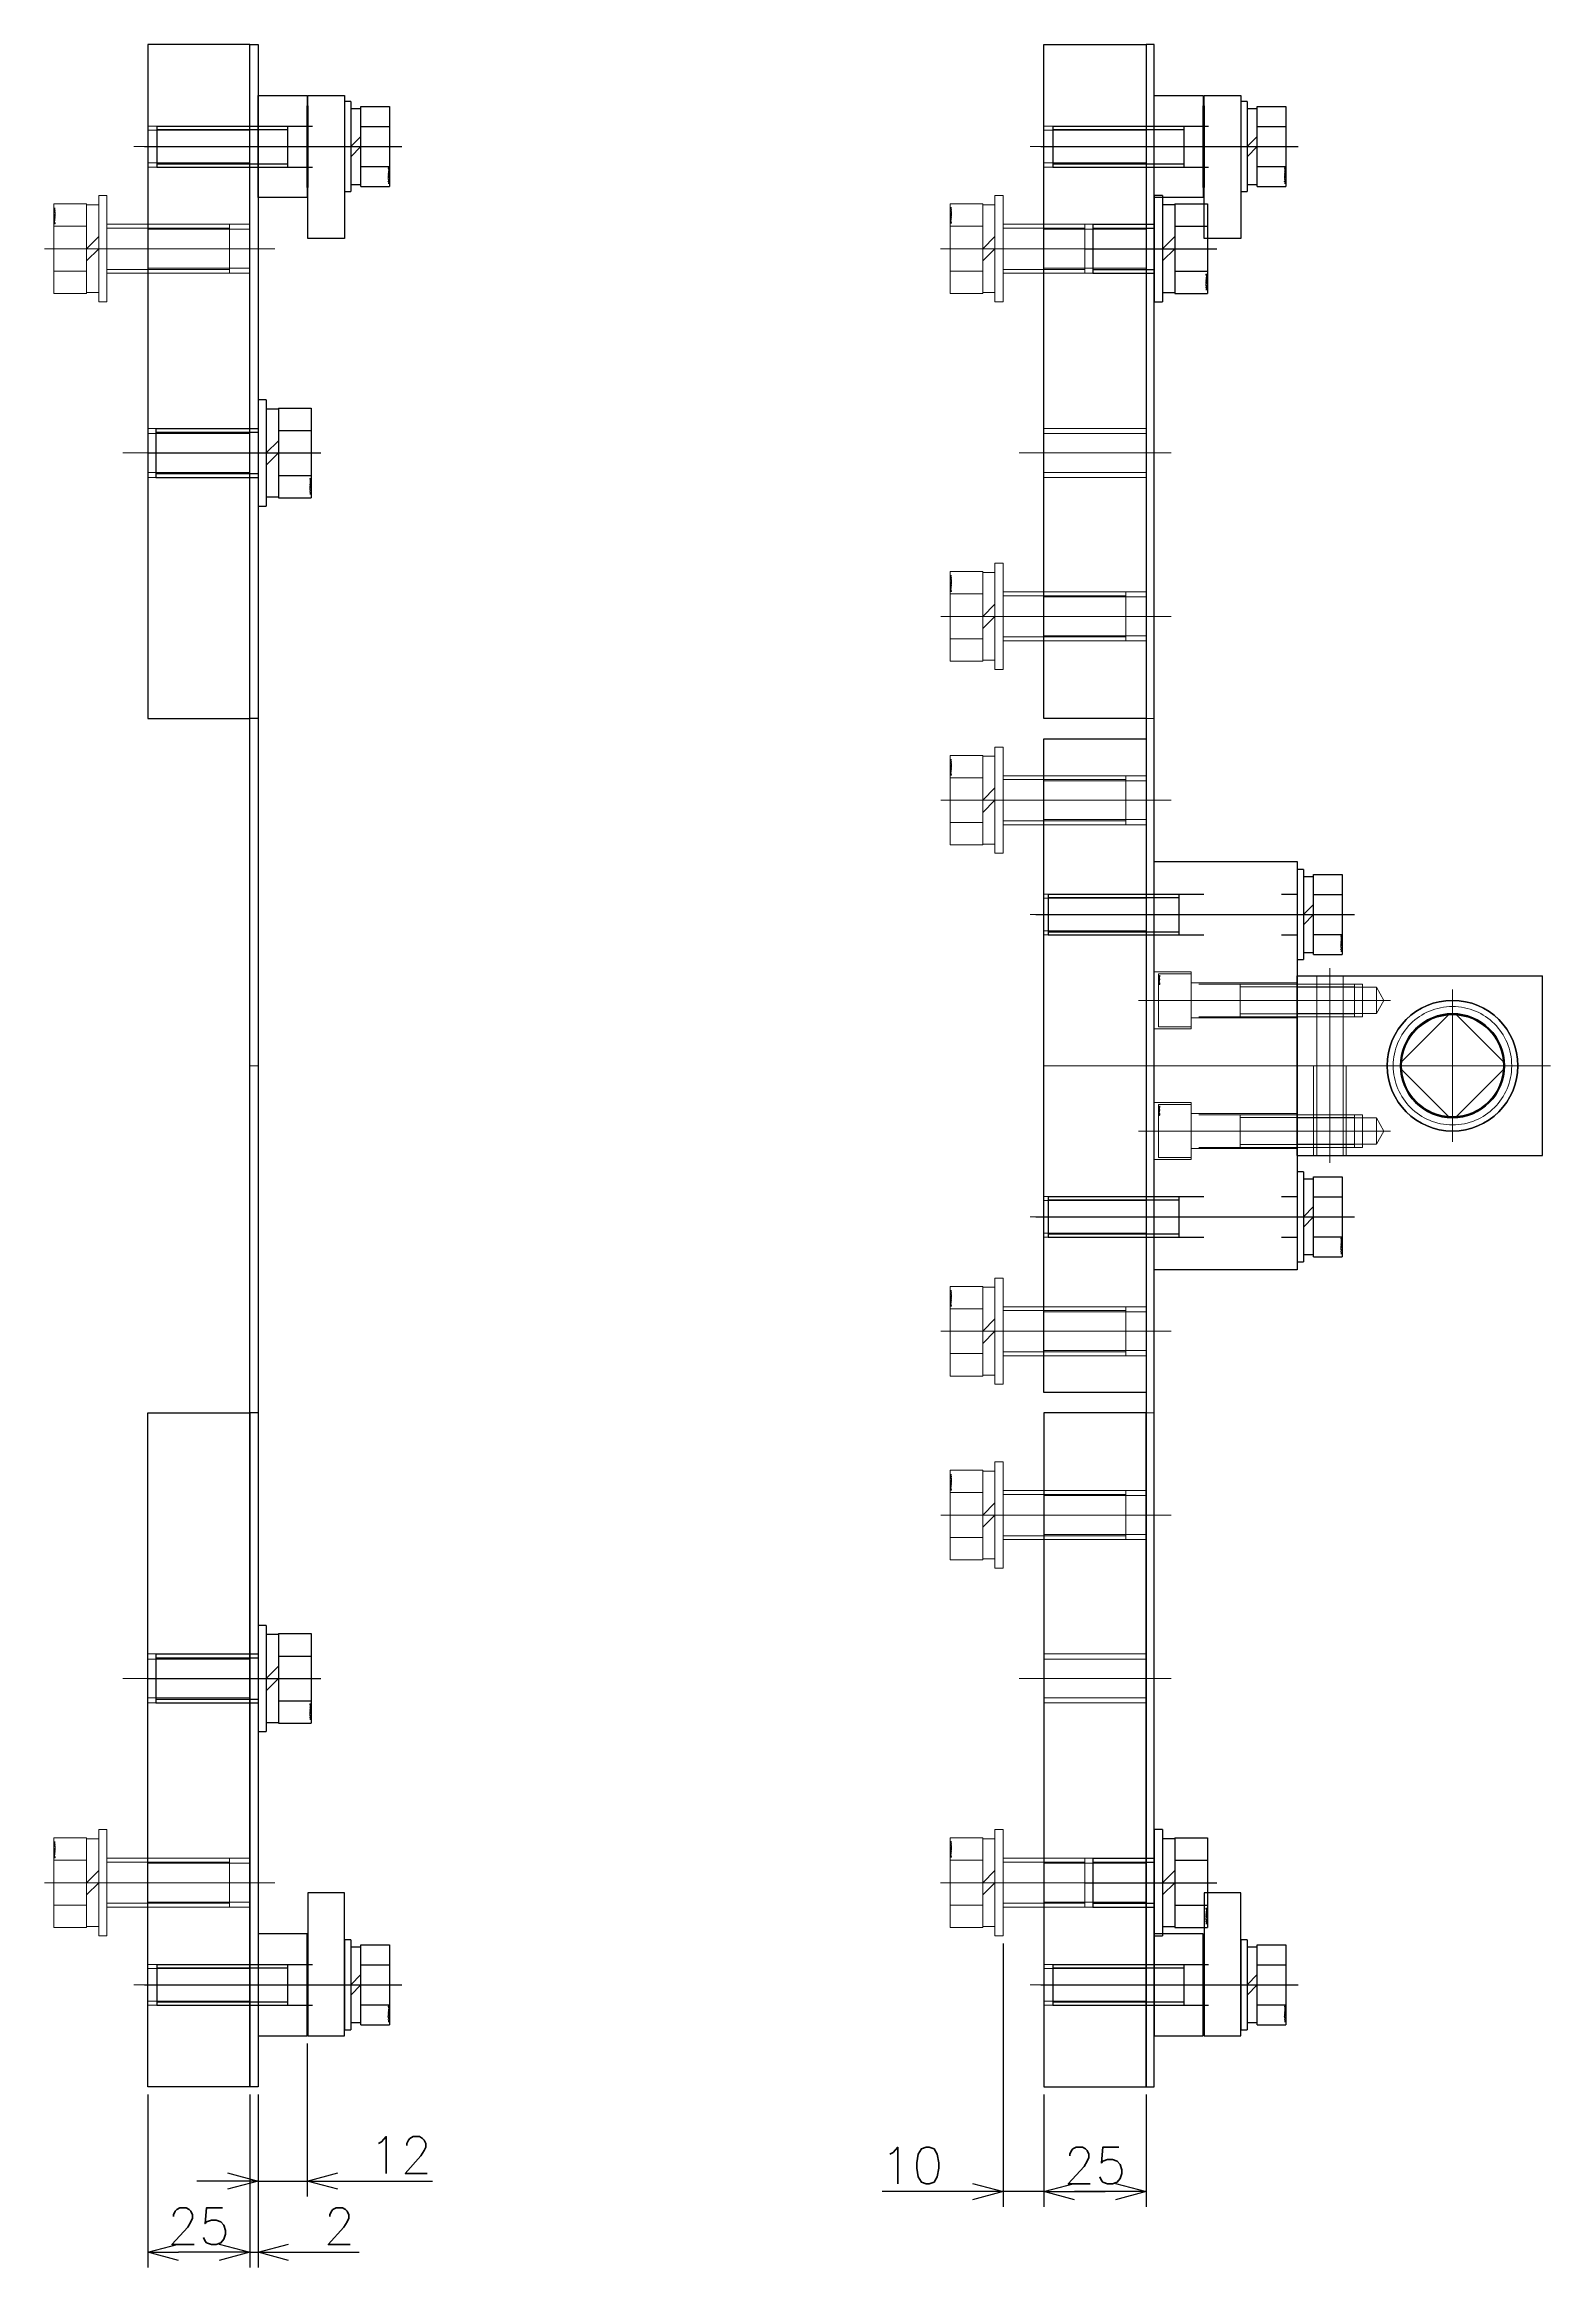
# Model space of a CAD drawing. Header units: millimetres. Extents: x -16130 to 36813, y -8099 to 27484.
# Drawn here: x 27550 to 27918, y 15636 to 16180 of the extents above; entities that cross this region are included whole.
import ezdxf

# ---------------------------------------------------------------- set-up
doc = ezdxf.new("R2010")
doc.units = ezdxf.units.MM
doc.header["$LTSCALE"] = 6
doc.header["$PDMODE"] = 99
doc.header["$PDSIZE"] = 1
doc.linetypes.add('CENTER2', pattern=[28.575, 19.05, -3.175, 3.175, -3.175])
doc.linetypes.add('HIDDEN', pattern=[9.525, 6.35, -3.175])
for name, color, linetype, lineweight in [('04_HIDDEN', 2, 'HIDDEN', 13), ('05_CENTER', 4, 'CENTER2', 13), ('08_DIM', 3, 'Continuous', 13)]:
    doc.layers.add(name, color=color, linetype=linetype, lineweight=lineweight)
doc.layers.add('10_DRAFT', color=8, linetype='Continuous', lineweight=0, plot=False)
doc.styles.add('KSS_TXT', font='txt.shx', dxfattribs={"bigfont": 'extfont2.shx'})
doc.styles.add('KSS_TXT_L', font='txt.shx', dxfattribs={"height": 3, "bigfont": 'extfont2.shx'})
doc.dimstyles.new('KSS_DIM', dxfattribs={"dimtxt": 3, "dimasz": 2.5, "dimexe": 1.25, "dimexo": 0.625, "dimtad": 1, "dimdsep": 46, "dimtxsty": 'KSS_TXT', "dimblk": 'OPEN30', "dimcen": 0, "dimazin": 2, "dimtfac": 0.75, "dimtmove": 0, "dimatfit": 3, "dimldrblk": 'OPEN30', "dimfxl": 1, "dimtolj": 1, "dimarcsym": 0})

# ---------------------------------------------------------------- blocks, each defined once
blk = doc.blocks.new('A$C476E780C_1_1_1')
at = {"color": 0}
blk.add_lwpolyline([(-25, -85), (-25, -250), (0, -250), (0, -85)], close=True, dxfattribs=at)
at = {"layer": '04_HIDDEN'}
for p, q in [((0, -144), (-25, -144)), ((0, -145.25), (-25, -145.25)), ((0, -154.75), (-25, -154.75)), ((0, -156), (-25, -156)), ((-25, -220), (0, -220)), ((-25, -221), (0, -221)), ((-25, -229), (0, -229)), ((-25, -230), (0, -230))]:
    blk.add_line(p, q, dxfattribs=at)
at = {"layer": '04_HIDDEN', "color": 8}
for p, q in [((0, -194), (-25, -194)), ((0, -195.25), (-25, -195.25)), ((0, -204.75), (-25, -204.75)), ((0, -206), (-25, -206))]:
    blk.add_line(p, q, dxfattribs=at)
at = {"layer": '05_CENTER'}
for p, q in [((6.08, -150), (-31.14, -150)), ((-28.39, -225), (3.39, -225))]:
    blk.add_line(p, q, dxfattribs=at)
at = {"layer": '05_CENTER', "color": 8}
blk.add_line((6.08, -200), (-31.14, -200), dxfattribs=at)
blk = doc.blocks.new('A$C5B310179_1_1_1')
at = {"color": 0}
blk.add_lwpolyline([(85, 0), (250, 0), (250, -25), (85, -25)], close=True, dxfattribs=at)
at = {"layer": '04_HIDDEN'}
for p, q in [((104, 0), (104, -25)), ((105.25, 0), (105.25, -25)), ((114.75, 0), (114.75, -25)), ((116, 0), (116, -25)), ((194, 0), (194, -25)), ((195.25, 0), (195.25, -25)), ((204.75, 0), (204.75, -25)), ((206, 0), (206, -25))]:
    blk.add_line(p, q, dxfattribs=at)
at = {"layer": '04_HIDDEN', "color": 253}
for p, q in [((144, 0), (144, -25)), ((145.25, 0), (145.25, -25)), ((154.75, 0), (154.75, -25)), ((156, 0), (156, -25))]:
    blk.add_line(p, q, dxfattribs=at)
at = {"layer": '04_HIDDEN', "color": 9}
for p, q in [((220, 0), (220, -25)), ((221, 0), (221, -25)), ((229, 0), (229, -25)), ((230, 0), (230, -25))]:
    blk.add_line(p, q, dxfattribs=at)
at = {"layer": '05_CENTER'}
for p, q in [((110, 6.08), (110, -31.14)), ((200, 6.08), (200, -31.14))]:
    blk.add_line(p, q, dxfattribs=at)
at = {"layer": '05_CENTER', "color": 253}
blk.add_line((150, 6.08), (150, -31.14), dxfattribs=at)
at = {"layer": '05_CENTER', "color": 9}
blk.add_line((225, 3.39), (225, -28.39), dxfattribs=at)
blk = doc.blocks.new('A$C28FB3321_1_1_1')
at = {"color": 0}
blk.add_lwpolyline([(-12.5, 12), (-12.5, 0), (12.5, 0), (12.5, 12)], close=True, dxfattribs=at)
at = {"layer": '05_CENTER'}
blk.add_line((0, -6.02), (0, 17.85), dxfattribs=at)
blk = doc.blocks.new('A$C1480344B_1_1')
at = {"color": 0}
blk.add_lwpolyline([(9, 22.5), (0, 22.5), (0, -12.5), (9, -12.5)], close=True, dxfattribs=at)
at = {"layer": '05_CENTER'}
blk.add_line((-6.02, 0), (14.85, 0), dxfattribs=at)
blk = doc.blocks.new('PCIMRS-10-0.2b_1_1')
at = {"color": 0}
blk.add_lwpolyline([(0, -10), (0.2, -10), (0.2, 10), (0, 10)], close=True, dxfattribs=at)
at = {"layer": '05_CENTER', "color": 0}
for p, q in [((0, 5), (0.2, 5)), ((0, -5), (0.2, -5))]:
    blk.add_line(p, q, dxfattribs=at)
at = {"layer": '10_DRAFT'}
blk.add_line((0, 0), (0.2, 0), dxfattribs=at)
blk = doc.blocks.new('A$C7C5040DC_1_1')
at = {"color": 0}
for p, q in [((-9.81, 11), (9.81, 11)), ((-9.81, 4), (-9.81, 11)), ((-4.91, 4), (-4.91, 11)), ((4.91, 4), (4.91, 11)), ((9.81, 4), (9.81, 11)), ((-11, 1.5), (11, 1.5)), ((-11, 1.5), (-11, 0)), ((-11, 0), (11, 0)), ((9.81, 4), (-9.81, 4)), ((-9.25, 4), (-9.25, 1.5)), ((0, 1.5), (-2.5, 4)), ((0, 4), (2.5, 1.5)), ((9.25, 1.5), (9.25, 4)), ((11, 0), (11, 1.5))]:
    blk.add_line(p, q, dxfattribs=at)
at = {"color": 0, "linetype": 'CENTER2'}
blk.add_line((0, -49), (0, 14), dxfattribs=at)
at = {"color": 0, "linetype": 'HIDDEN'}
for p, q in [((-5, -46), (-5, 0)), ((5, -46), (5, 0)), ((-5, -14), (5, -14)), ((-4.19, -46), (-4.19, -14)), ((4.19, -46), (4.19, -14)), ((-5, -46), (5, -46))]:
    blk.add_line(p, q, dxfattribs=at)
at = {"layer": '10_DRAFT', "style": 'KSS_TXT_L'}
blk.add_text('BT-M10x50L,SW,PW', height=0.3, dxfattribs=at).set_placement((5.16, 10.66))
blk = doc.blocks.new('A$C690100C4_1_1')
at = {"color": 0}
blk.add_lwpolyline([(2, 250), (2, -250), (0, -250), (0, 250)], close=True, dxfattribs=at)
at = {"layer": '04_HIDDEN'}
for p, q in [((0, 85), (2, 85)), ((0, -85), (2, -85))]:
    blk.add_line(p, q, dxfattribs=at)
at = {"layer": '05_CENTER', "color": 9}
for p, q in [((5.39, 225), (-3.39, 225)), ((5.39, 200), (-3.39, 200)), ((5.39, -200), (-3.39, -200)), ((5.39, -225), (-3.39, -225))]:
    blk.add_line(p, q, dxfattribs=at)
at = {"layer": '05_CENTER'}
for p, q in [((-2.71, 37), (4.71, 37)), ((-2.71, -37), (4.71, -37))]:
    blk.add_line(p, q, dxfattribs=at)
at = {"layer": '10_DRAFT'}
blk.add_line((0, 0), (2, 0), dxfattribs=at)
blk = doc.blocks.new('A$C20362B35_1_1')
at = {"color": 0}
for p, q in [((0, 85), (2, 85)), ((0, -85), (2, -85))]:
    blk.add_line(p, q, dxfattribs=at)
blk.add_lwpolyline([(2, 250), (2, -250), (0, -250), (0, 250)], close=True, dxfattribs=at)
at = {"layer": '05_CENTER', "color": 9}
for p, q in [((5.39, 225), (-3.39, 225)), ((5.39, -225), (-3.39, -225))]:
    blk.add_line(p, q, dxfattribs=at)
at = {"layer": '05_CENTER'}
for p, q in [((-2.71, 150), (4.71, 150)), ((-2.71, -150), (4.71, -150))]:
    blk.add_line(p, q, dxfattribs=at)
at = {"layer": '10_DRAFT'}
blk.add_line((0, 0), (2, 0), dxfattribs=at)
blk = doc.blocks.new('_Open30')
at = {"color": 0, "linetype": 'ByBlock', "lineweight": -2}
for p, q in [((-1, 0.268), (0, 0)), ((0, 0), (-1, -0.268)), ((0, 0), (-1, 0))]:
    blk.add_line(p, q, dxfattribs=at)
blk = doc.blocks.new('*D2044')
at = {"layer": '08_DIM', "color": 0, "lineweight": -2, "transparency": 16777216}
for p, q in [((27575.01, 15678.28), (27575.01, 15635.94)), ((27600.01, 15678.28), (27600.01, 15635.94)), ((27592.51, 15639.69), (27582.51, 15639.69))]:
    blk.add_line(p, q, dxfattribs=at)
at = {"layer": 'Defpoints', "color": 0, "transparency": 16777216}
for p in [(27575.01, 15680.15), (27600.01, 15680.15), (27575.01, 15639.69)]:
    blk.add_point(p, dxfattribs=at)
at = {"layer": '08_DIM', "color": 0, "lineweight": -2, "transparency": 16777216, "xscale": 7.5, "yscale": 7.5, "zscale": 7.5, "rotation": 180}
blk.add_blockref('_Open30', (27575.01, 15639.69), dxfattribs=at)
at = {"layer": '08_DIM', "color": 0, "lineweight": -2, "transparency": 16777216, "xscale": 7.5, "yscale": 7.5, "zscale": 7.5}
blk.add_blockref('_Open30', (27600.01, 15639.69), dxfattribs=at)
at = {"layer": '08_DIM', "color": 0, "transparency": 16777216, "insert": (27587.51, 15646.08), "char_height": 9, "attachment_point": 5, "style": 'KSS_TXT'}
blk.add_mtext('\\A1;25', dxfattribs=at)
blk = doc.blocks.new('*D2045')
at = {"layer": '08_DIM', "color": 0, "lineweight": -2, "transparency": 16777216}
for p, q in [((27794.4, 15678.28), (27794.4, 15650.79)), ((27819.4, 15678.28), (27819.4, 15650.79)), ((27811.9, 15654.54), (27801.9, 15654.54))]:
    blk.add_line(p, q, dxfattribs=at)
at = {"layer": 'Defpoints', "color": 0, "transparency": 16777216}
for p in [(27794.4, 15680.15), (27819.4, 15680.15), (27794.4, 15654.54)]:
    blk.add_point(p, dxfattribs=at)
at = {"layer": '08_DIM', "color": 0, "lineweight": -2, "transparency": 16777216, "xscale": 7.5, "yscale": 7.5, "zscale": 7.5, "rotation": 180}
blk.add_blockref('_Open30', (27794.4, 15654.54), dxfattribs=at)
at = {"layer": '08_DIM', "color": 0, "lineweight": -2, "transparency": 16777216, "xscale": 7.5, "yscale": 7.5, "zscale": 7.5}
blk.add_blockref('_Open30', (27819.4, 15654.54), dxfattribs=at)
at = {"layer": '08_DIM', "color": 0, "transparency": 16777216, "insert": (27806.9, 15660.92), "char_height": 9, "attachment_point": 5, "style": 'KSS_TXT'}
blk.add_mtext('\\A1;25', dxfattribs=at)
blk = doc.blocks.new('A$C5B4040F6_1_1')
at = {"color": 0}
blk.add_lwpolyline([(-50, 35), (50, 35), (50, 0), (-50, 0)], close=True, dxfattribs=at)
at = {"layer": '04_HIDDEN'}
for p, q in [((-20.3, 35), (-20.3, 9)), ((-11.7, 35), (-11.7, 9)), ((11.7, 35), (11.7, 9)), ((20.3, 35), (20.3, 9)), ((-23, 9), (-9, 9)), ((-23, 9), (-23, 0)), ((-9, 9), (-9, 0)), ((23, 9), (9, 9)), ((9, 9), (9, 0)), ((23, 9), (23, 0))]:
    blk.add_line(p, q, dxfattribs=at)
at = {"layer": '05_CENTER'}
for p, q in [((-37, 41.5), (-37, -6.34)), ((-16, 38.52), (-16, -3.86)), ((0, 38.86), (0, -4.1)), ((16, 38.52), (16, -3.86)), ((37, 41.5), (37, -6.34))]:
    blk.add_line(p, q, dxfattribs=at)
blk = doc.blocks.new('MTSBNR32b_1_1')
at = {"color": 0}
for p, q in [((-22, 0), (-22, -60)), ((22, 0), (-22, 0)), ((22, 0), (22, -60)), ((22, -60), (-22, -60))]:
    blk.add_line(p, q, dxfattribs=at)
for radius in [16, 12.75]:
    blk.add_circle((0, -38), radius, dxfattribs=at)
at = {"layer": '04_HIDDEN', "color": 0}
for p, q in [((-20, 0), (-20, -16)), ((-19.2, 0), (-19.2, -19.39)), ((-12.8, 0), (-12.8, -19.39)), ((-12, 0), (-12, -16)), ((12, 0), (12, -16)), ((12.8, 0), (12.8, -19.39)), ((19.2, 0), (19.2, -19.39)), ((20, 0), (20, -16)), ((-20, -16), (-12, -16)), ((12, -16), (20, -16)), ((-19.2, -19.39), (-16, -21.23)), ((-12.8, -19.39), (-19.2, -19.39)), ((-12.8, -19.39), (-16, -21.23)), ((19.2, -19.39), (12.8, -19.39)), ((12.8, -19.39), (16, -21.23)), ((19.2, -19.39), (16, -21.23))]:
    blk.add_line(p, q, dxfattribs=at)
at = {"layer": '05_CENTER', "color": 0}
for p, q in [((-16, 2.37), (-16, -22.82)), ((0, 0), (0, -62)), ((16, 2.37), (16, -22.82)), ((18.63, -38), (-18.63, -38))]:
    blk.add_line(p, q, dxfattribs=at)
blk.add_circle((0, -38), 14.5, dxfattribs=at)
at = {"layer": '10_DRAFT'}
for p, q in [((22, -4.8), (-22, -4.8)), ((22, -4), (0, -4)), ((0, -4), (0, -12)), ((23.78, -8), (-23.89, -8)), ((22, -11.2), (-22, -11.2)), ((22, -12), (0, -12))]:
    blk.add_line(p, q, dxfattribs=at)
blk = doc.blocks.new('A$C2008461D_1_1')
at = {"color": 0}
for p, q in [((-9.81, 11), (9.81, 11)), ((-9.81, 4), (-9.81, 11)), ((-4.91, 4), (-4.91, 11)), ((4.91, 4), (4.91, 11)), ((9.81, 4), (9.81, 11)), ((-11, 1.5), (11, 1.5)), ((-11, 1.5), (-11, 0)), ((9.81, 4), (-9.81, 4)), ((-9.25, 4), (-9.25, 1.5)), ((0, 1.5), (-2.5, 4)), ((0, 4), (2.5, 1.5)), ((9.25, 1.5), (9.25, 4)), ((11, 0), (11, 1.5)), ((-11, 0), (11, 0))]:
    blk.add_line(p, q, dxfattribs=at)
at = {"color": 0, "linetype": 'CENTER2'}
blk.add_line((0, -64), (0, 14), dxfattribs=at)
at = {"color": 0, "linetype": 'HIDDEN'}
for p, q in [((-5, -61), (-5, 0)), ((5, -61), (5, 0)), ((-5, -29), (5, -29)), ((-4.19, -61), (-4.19, -29)), ((4.19, -61), (4.19, -29)), ((-5, -61), (5, -61))]:
    blk.add_line(p, q, dxfattribs=at)
at = {"layer": '10_DRAFT', "style": 'KSS_TXT_L'}
blk.add_text('BT-M10x65L,SW,PW', height=0.3, dxfattribs=at).set_placement((5.16, 10.66))
blk = doc.blocks.new('A$C7C4D3431_1_1_1')
at = {"color": 0}
for p, q in [((-12.46, 0.97), (-0.97, 12.46)), ((0.97, 12.46), (12.46, 0.97)), ((-12.46, -0.97), (-0.97, -12.46)), ((0.97, -12.46), (12.46, -0.97))]:
    blk.add_line(p, q, dxfattribs=at)
for radius in [16, 12.75, 12.5]:
    blk.add_circle((0, 0), radius, dxfattribs=at)
at = {"layer": '05_CENTER', "color": 0}
for p, q in [((0, 18.51), (0, -18.51)), ((-18.51, 0), (18.51, 0))]:
    blk.add_line(p, q, dxfattribs=at)
blk.add_circle((0, 0), 14.5, dxfattribs=at)
blk = doc.blocks.new('A$C413F7D6B_1_1')
at = {"color": 0}
for p, q in [((6.5, 8), (-6.5, 8)), ((-6.5, 8), (-6.5, 0)), ((6.5, 0), (6.5, 8)), ((6.5, 0), (-6.5, 0))]:
    blk.add_line(p, q, dxfattribs=at)
at = {"color": 0, "linetype": 'CENTER2'}
blk.add_line((0, -41.5), (0, 9.5), dxfattribs=at)
at = {"color": 0, "linetype": 'HIDDEN'}
for p, q in [((-4, -40), (-4, 0)), ((4, -40), (4, 0)), ((-4, -12), (4, -12)), ((-3.32, -40), (-3.32, -12)), ((3.32, -40), (3.32, -12)), ((-4, -40), (4, -40))]:
    blk.add_line(p, q, dxfattribs=at)
at = {"layer": '10_DRAFT', "style": 'KSS_TXT_L'}
blk.add_text('CS-M8x40L', height=0.3, dxfattribs=at).set_placement((3.8, 7.66))
blk = doc.blocks.new('A$C5D6B36C2_1_1')
at = {"color": 4, "xscale": -1, "rotation": 180}
blk.add_blockref('MTSBNR32b_1_1', (0, 35), dxfattribs=at)
at = {"color": 4}
blk.add_blockref('A$C7C4D3431_1_1_1', (0, 73), dxfattribs=at)
for name, p in [('A$C2008461D_1_1', (-37, 35)), ('A$C2008461D_1_1', (37, 35)), ('A$C5B4040F6_1_1', (0, 0))]:
    blk.add_blockref(name, p)
at = {"layer": '04_HIDDEN', "rotation": 180}
for p in [(-16, 9), (16, 9)]:
    blk.add_blockref('A$C413F7D6B_1_1', p, dxfattribs=at)
blk = doc.blocks.new('A$C437C52AB_1_1')
at = {"color": 0}
for p, q in [((-10.97, 13), (10.97, 13)), ((-10.97, 5), (-10.97, 13)), ((-5.48, 5), (-5.48, 13)), ((5.48, 5), (5.48, 13)), ((10.97, 5), (10.97, 13)), ((-13, 2), (13, 2)), ((-13, 2), (-13, 0)), ((-13, 0), (13, 0)), ((-10.97, 5), (10.97, 5)), ((-10.75, 5), (-10.75, 2)), ((0, 2), (-3, 5)), ((0, 5), (3, 2)), ((10.75, 2), (10.75, 5)), ((13, 0), (13, 2))]:
    blk.add_line(p, q, dxfattribs=at)
at = {"color": 0, "linetype": 'CENTER2'}
blk.add_line((0, -17.01), (0, 15.35), dxfattribs=at)
at = {"color": 0, "linetype": 'HIDDEN'}
for p, q in [((-6, -15), (-6, 0)), ((-5.05, -15), (-5.05, 0)), ((5.05, -15), (5.05, 0)), ((6, -15), (6, 0)), ((-6, -15), (6, -15))]:
    blk.add_line(p, q, dxfattribs=at)
at = {"layer": '10_DRAFT', "style": 'KSS_TXT_L'}
blk.add_text('BT-M12x20L,SW,PW', height=0.3, dxfattribs=at).set_placement((6.19, 12.66))
blk = doc.blocks.new('A$C76541360_1_1')
at = {"color": 0}
blk.add_lwpolyline([(0, 80), (25, 80), (25, -80), (0, -80)], close=True, dxfattribs=at)
at = {"layer": '04_HIDDEN'}
for p, q in [((0, 71), (25, 71)), ((0, 69.75), (25, 69.75)), ((0, 60.25), (25, 60.25)), ((0, 59), (25, 59)), ((0, 42), (25, 42)), ((0, 41), (25, 41)), ((0, 33), (25, 33)), ((0, 32), (25, 32)), ((0, -32), (25, -32)), ((0, -33), (25, -33)), ((0, -41), (25, -41)), ((0, -42), (25, -42)), ((0, -59), (25, -59)), ((0, -60.25), (25, -60.25)), ((0, -69.75), (25, -69.75)), ((0, -71), (25, -71))]:
    blk.add_line(p, q, dxfattribs=at)
at = {"layer": '05_CENTER'}
for p, q in [((-6.08, 65), (31.14, 65)), ((-3.39, 37), (28.39, 37)), ((-3.39, -37), (28.39, -37)), ((-6.08, -65), (31.14, -65))]:
    blk.add_line(p, q, dxfattribs=at)
at = {"layer": '10_DRAFT'}
blk.add_line((25, 0), (0, 0), dxfattribs=at)
blk = doc.blocks.new('A$C1819430B_1_1_1')
at = {"color": 0}
for p, q in [((-10.97, 13), (10.97, 13)), ((-10.97, 5), (-10.97, 13)), ((-5.48, 5), (-5.48, 13)), ((5.48, 5), (5.48, 13)), ((10.97, 5), (10.97, 13)), ((-13, 2), (13, 2)), ((-13, 2), (-13, 0)), ((-13, 0), (13, 0)), ((-10.97, 5), (10.97, 5)), ((-10.75, 5), (-10.75, 2)), ((0, 2), (-3, 5)), ((0, 5), (3, 2)), ((10.75, 2), (10.75, 5)), ((13, 0), (13, 2))]:
    blk.add_line(p, q, dxfattribs=at)
at = {"color": 0, "linetype": 'CENTER2'}
blk.add_line((0, -32.11), (0, 15.28), dxfattribs=at)
at = {"color": 0, "linetype": 'HIDDEN'}
for p, q in [((-6, -30), (-6, 0)), ((-5.05, -30), (-5.05, 0)), ((5.05, -30), (5.05, 0)), ((6, -30), (6, 0)), ((-6, -30), (6, -30))]:
    blk.add_line(p, q, dxfattribs=at)
at = {"layer": '10_DRAFT', "style": 'KSS_TXT_L'}
blk.add_text('BT-M12x35L,SW,PW', height=0.3, dxfattribs=at).set_placement((6.07, 12.66))
blk = doc.blocks.new('A$C3D892AFF_1_1')
at = {"color": 0}
for p, q in [((-10.97, 13), (10.97, 13)), ((-10.97, 5), (-10.97, 13)), ((-5.48, 5), (-5.48, 13)), ((5.48, 5), (5.48, 13)), ((10.97, 5), (10.97, 13)), ((-13, 2), (13, 2)), ((-13, 2), (-13, 0)), ((-13, 0), (13, 0)), ((-10.97, 5), (10.97, 5)), ((-10.75, 5), (-10.75, 2)), ((0, 2), (-3, 5)), ((0, 5), (3, 2)), ((10.75, 2), (10.75, 5)), ((13, 0), (13, 2))]:
    blk.add_line(p, q, dxfattribs=at)
at = {"color": 0, "linetype": 'CENTER2'}
blk.add_line((0, -22.01), (0, 15.35), dxfattribs=at)
at = {"color": 0, "linetype": 'HIDDEN'}
for p, q in [((-6, -20), (-6, 0)), ((-5.05, -20), (-5.05, 0)), ((5.05, -20), (5.05, 0)), ((6, -20), (6, 0)), ((-6, -20), (6, -20))]:
    blk.add_line(p, q, dxfattribs=at)
at = {"layer": '10_DRAFT', "style": 'KSS_TXT_L'}
blk.add_text('BT-M12x25L,SW,PW', height=0.3, dxfattribs=at).set_placement((6.19, 12.66))
blk = doc.blocks.new('*D2186')
at = {"layer": '08_DIM', "color": 0, "lineweight": -2, "transparency": 16777216}
for p, q in [((27784.4, 15715.28), (27784.4, 15650.79)), ((27794.4, 15678.28), (27794.4, 15650.79)), ((27776.9, 15654.54), (27754.77, 15654.54)), ((27794.4, 15654.54), (27784.4, 15654.54)), ((27801.9, 15654.54), (27809.4, 15654.54))]:
    blk.add_line(p, q, dxfattribs=at)
at = {"layer": 'Defpoints', "color": 0, "transparency": 16777216}
for p in [(27784.4, 15717.15), (27794.4, 15680.15), (27784.4, 15654.54)]:
    blk.add_point(p, dxfattribs=at)
at = {"layer": '08_DIM', "color": 0, "lineweight": -2, "transparency": 16777216, "xscale": 7.5, "yscale": 7.5, "zscale": 7.5}
blk.add_blockref('_Open30', (27784.4, 15654.54), dxfattribs=at)
at = {"layer": '08_DIM', "color": 0, "lineweight": -2, "transparency": 16777216, "xscale": 7.5, "yscale": 7.5, "zscale": 7.5, "rotation": 180}
blk.add_blockref('_Open30', (27794.4, 15654.54), dxfattribs=at)
at = {"layer": '08_DIM', "color": 0, "transparency": 16777216, "insert": (27762.09, 15660.91), "char_height": 9, "attachment_point": 5, "style": 'KSS_TXT'}
blk.add_mtext('\\A1;10', dxfattribs=at)
blk = doc.blocks.new('A$C4DE534E5_1_1_1')
at = {"color": 0}
for p, q in [((-10.97, 13), (10.97, 13)), ((-10.97, 5), (-10.97, 13)), ((-5.48, 5), (-5.48, 13)), ((5.48, 5), (5.48, 13)), ((10.97, 5), (10.97, 13)), ((-13, 2), (13, 2)), ((-13, 2), (-13, 0)), ((-13, 0), (13, 0)), ((-10.97, 5), (10.97, 5)), ((-10.75, 5), (-10.75, 2)), ((0, 2), (-3, 5)), ((0, 5), (3, 2)), ((10.75, 2), (10.75, 5)), ((13, 0), (13, 2))]:
    blk.add_line(p, q, dxfattribs=at)
at = {"color": 0, "linetype": 'CENTER2'}
blk.add_line((0, -27.01), (0, 15.35), dxfattribs=at)
at = {"color": 0, "linetype": 'HIDDEN'}
for p, q in [((-6, -25), (-6, 0)), ((-5.05, -25), (-5.05, 0)), ((5.05, -25), (5.05, 0)), ((6, -25), (6, 0)), ((-6, -25), (6, -25))]:
    blk.add_line(p, q, dxfattribs=at)
at = {"layer": '10_DRAFT', "style": 'KSS_TXT_L'}
blk.add_text('BT-M12x30L,SW,PW', height=0.3, dxfattribs=at).set_placement((6.19, 12.66))
blk = doc.blocks.new('*D3076')
at = {"layer": '08_DIM', "color": 0, "lineweight": -2, "transparency": 16777216}
for p, q in [((27600.01, 15678.28), (27600.01, 15635.94)), ((27602.01, 15678.28), (27602.01, 15635.94)), ((27592.51, 15639.69), (27585.01, 15639.69)), ((27600.01, 15639.69), (27602.01, 15639.69)), ((27609.51, 15639.69), (27626.76, 15639.69))]:
    blk.add_line(p, q, dxfattribs=at)
at = {"layer": 'Defpoints', "color": 0, "transparency": 16777216}
for p in [(27600.01, 15680.15), (27602.01, 15680.15), (27602.01, 15639.69)]:
    blk.add_point(p, dxfattribs=at)
at = {"layer": '08_DIM', "color": 0, "lineweight": -2, "transparency": 16777216, "xscale": 7.5, "yscale": 7.5, "zscale": 7.5}
blk.add_blockref('_Open30', (27600.01, 15639.69), dxfattribs=at)
at = {"layer": '08_DIM', "color": 0, "lineweight": -2, "transparency": 16777216, "xscale": 7.5, "yscale": 7.5, "zscale": 7.5, "rotation": 180}
blk.add_blockref('_Open30', (27602.01, 15639.69), dxfattribs=at)
at = {"layer": '08_DIM', "color": 0, "transparency": 16777216, "insert": (27621.89, 15646.07), "char_height": 9, "attachment_point": 5, "style": 'KSS_TXT'}
blk.add_mtext('\\A1;2', dxfattribs=at)
blk = doc.blocks.new('*D3077')
at = {"layer": '08_DIM', "color": 0, "lineweight": -2, "transparency": 16777216}
for p, q in [((27614.01, 15690.78), (27614.01, 15653.36)), ((27602.01, 15678.28), (27602.01, 15653.36)), ((27594.51, 15657.11), (27587.01, 15657.11)), ((27602.01, 15657.11), (27614.01, 15657.11)), ((27621.51, 15657.11), (27644.76, 15657.11))]:
    blk.add_line(p, q, dxfattribs=at)
at = {"layer": 'Defpoints', "color": 0, "transparency": 16777216}
for p in [(27614.01, 15692.65), (27602.01, 15680.15), (27614.01, 15657.11)]:
    blk.add_point(p, dxfattribs=at)
at = {"layer": '08_DIM', "color": 0, "lineweight": -2, "transparency": 16777216, "xscale": 7.5, "yscale": 7.5, "zscale": 7.5}
blk.add_blockref('_Open30', (27602.01, 15657.11), dxfattribs=at)
at = {"layer": '08_DIM', "color": 0, "lineweight": -2, "transparency": 16777216, "xscale": 7.5, "yscale": 7.5, "zscale": 7.5, "rotation": 180}
blk.add_blockref('_Open30', (27614.01, 15657.11), dxfattribs=at)
at = {"layer": '08_DIM', "color": 0, "transparency": 16777216, "insert": (27636.89, 15663.49), "char_height": 9, "attachment_point": 5, "style": 'KSS_TXT'}
blk.add_mtext('\\A1;12', dxfattribs=at)

msp = doc.modelspace()

# ---------------------------------------------------------------- block references
for name, p, rotation in [('A$C476E780C_1_1_1', (27575.01007, 15930.15458), 180), ('A$C20362B35_1_1', (27602.01007, 15930.15458), 180), ('A$C5B310179_1_1_1', (27794.39886, 15930.15458), 89.99999999999999), ('A$C7C5040DC_1_1', (27623.21007, 16155.15458), 270), ('A$C7C5040DC_1_1', (27842.59886, 16155.15458), 270), ('A$C437C52AB_1_1', (27821.39886, 16130.15457), 270), ('A$C4DE534E5_1_1_1', (27602.01007, 16080.15458), 270), ('A$C5D6B36C2_1_1', (27821.39886, 15930.15458), 270), ('A$C4DE534E5_1_1_1', (27602.01007, 15780.15458), 270), ('A$C437C52AB_1_1', (27821.39886, 15730.15457), 270), ('A$C28FB3321_1_1_1', (27602.01007, 15705.15458), 270), ('A$C28FB3321_1_1_1', (27821.39886, 15705.15458), 270), ('A$C7C5040DC_1_1', (27623.21007, 15705.15456), 270), ('A$C7C5040DC_1_1', (27842.59886, 15705.15456), 270)]:
    msp.add_blockref(name, p, dxfattribs=dict(rotation=rotation))
at = {"xscale": -1}
for name, p, rotation in [('A$C690100C4_1_1', (27819.39886, 15930.15458), 180), ('A$C28FB3321_1_1_1', (27602.01007, 16155.15458), 270), ('A$C1480344B_1_1', (27614.21007, 16155.15458), 180), ('A$C28FB3321_1_1_1', (27821.39886, 16155.15458), 270), ('A$C1480344B_1_1', (27833.59886, 16155.15458), 180), ('A$C5B310179_1_1_1', (27794.39886, 15930.15458), 89.9999999999999)]:
    msp.add_blockref(name, p, dxfattribs=dict(at, rotation=rotation))
at = {"color": 4, "xscale": -1, "rotation": 180}
for p in [(27614.01007, 16155.15458), (27833.39886, 16155.15458)]:
    msp.add_blockref('PCIMRS-10-0.2b_1_1', p, dxfattribs=at)
for name, p in [('A$C76541360_1_1', (27794.39886, 15930.15458)), ('A$C1480344B_1_1', (27614.21007, 15705.15458)), ('A$C1480344B_1_1', (27833.59886, 15705.15458))]:
    msp.add_blockref(name, p)
at = {"xscale": -1}
msp.add_blockref('A$C476E780C_1_1_1', (27575.01007, 15930.15458), dxfattribs=at)
at = {"color": 4}
for p in [(27614.01007, 15705.15458), (27833.39886, 15705.15458)]:
    msp.add_blockref('PCIMRS-10-0.2b_1_1', p, dxfattribs=at)
at = {"layer": '04_HIDDEN', "rotation": 89.99999999999999}
for name, p in [('A$C1819430B_1_1_1', (27565.01007, 16130.15457)), ('A$C3D892AFF_1_1', (27784.39886, 16130.15458)), ('A$C1819430B_1_1_1', (27784.39886, 16040.15458)), ('A$C1819430B_1_1_1', (27784.39886, 15995.15458)), ('A$C1819430B_1_1_1', (27784.39886, 15865.15458)), ('A$C1819430B_1_1_1', (27784.39886, 15820.15458)), ('A$C1819430B_1_1_1', (27565.01007, 15730.15457)), ('A$C3D892AFF_1_1', (27784.39886, 15730.15458))]:
    msp.add_blockref(name, p, dxfattribs=at)

# ---------------------------------------------------------------- dimensions: what is measured, and where the dimension line sits
at = {"layer": '08_DIM'}
for base, p1, p2, picture, middle in [((27784.39886, 15654.53657), (27794.39886, 15680.15458), (27784.39886, 15717.15458), '*D2186', (27762.08636, 15660.91157)), ((27575.01007, 15639.69439), (27600.01007, 15680.15458), (27575.01007, 15680.15458), '*D2044', (27587.51007, 15646.07564)), ((27794.39886, 15654.53657), (27819.39886, 15680.15458), (27794.39886, 15680.15458), '*D2045', (27806.89886, 15660.91782))]:
    dim = msp.add_linear_dim(base=base, p1=p1, p2=p2, dimstyle='KSS_DIM', override={"dimscale": 3}, dxfattribs=at)
    dim.commit()
    dim.dimension.update_dxf_attribs({"geometry": picture, "text_midpoint": middle})
at = {"layer": '08_DIM', "color": 1}
dim = msp.add_linear_dim(base=(27614.01007, 15657.11198), p1=(27602.01007, 15680.15458), p2=(27614.01007, 15692.65458), angle=0, dimstyle='KSS_DIM', override={"dimscale": 3}, dxfattribs=at)
dim.commit()
dim.dimension.update_dxf_attribs({"geometry": '*D3077', "text_midpoint": (27636.88507, 15663.48698)})
at = {"layer": '08_DIM'}
dim = msp.add_linear_dim(base=(27602.01007, 15639.69439), p1=(27600.01007, 15680.15458), p2=(27602.01007, 15680.15458), angle=180, dimstyle='KSS_DIM', override={"dimscale": 3}, dxfattribs=at)
dim.commit()
dim.dimension.update_dxf_attribs({"geometry": '*D3076', "text_midpoint": (27621.88507, 15646.06939)})

doc.saveas('drawing.dxf')
